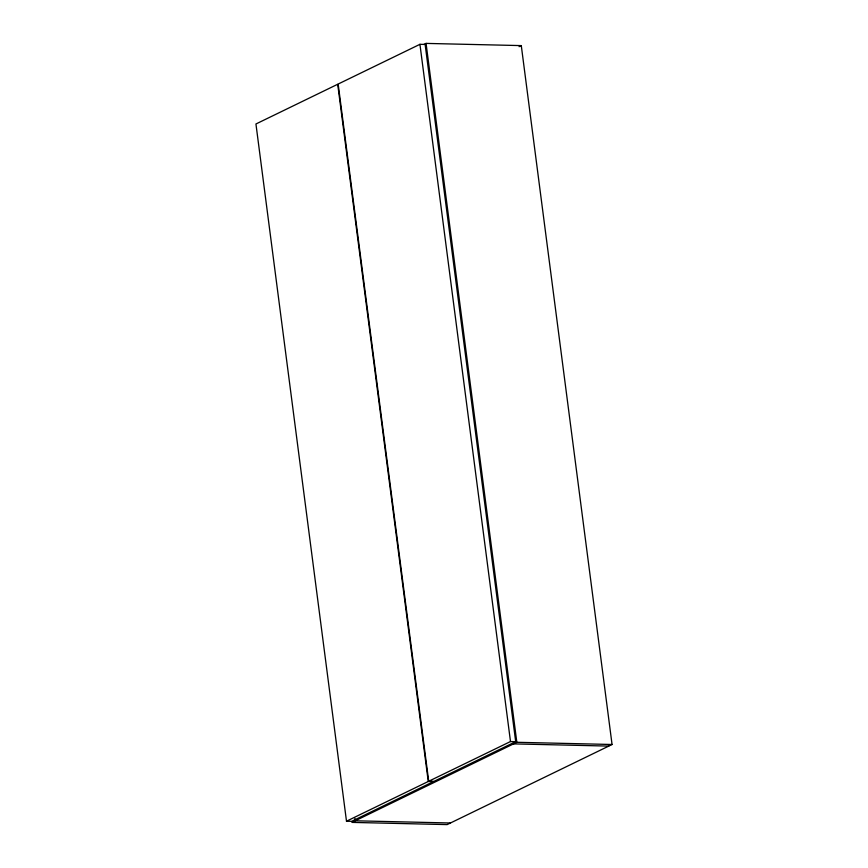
<?xml version="1.0" encoding="UTF-8"?>
<svg xmlns="http://www.w3.org/2000/svg" width="868" height="868" viewBox="0 0 868 868"><rect width="100%" height="100%" fill="white"/><g stroke="black" fill="none" stroke-linecap="round" stroke-linejoin="round"><path stroke-width="1.3" d="M419.938 44.322L338.162 84.044L428.716 781.265L433.913 781.384L515.69 741.663L425.136 44.442L419.938 44.322L510.493 741.543L428.716 781.265M423.855 44.463L426.058 43.4L521.288 45.603L612.059 744.494L447.15 824.6L351.909 822.397L516.829 742.292L612.059 744.494M519.097 46.666L521.288 45.603M346.495 821.215L428.26 781.493L433.457 781.612L351.681 821.334L346.495 821.215L255.941 123.983L337.706 84.261L428.26 781.493M510.493 741.543L515.69 741.663M513.53 743.887L608.761 746.089M450.449 822.994L355.207 820.792L354.904 818.405M426.058 43.4L516.829 742.292"/></g></svg>
